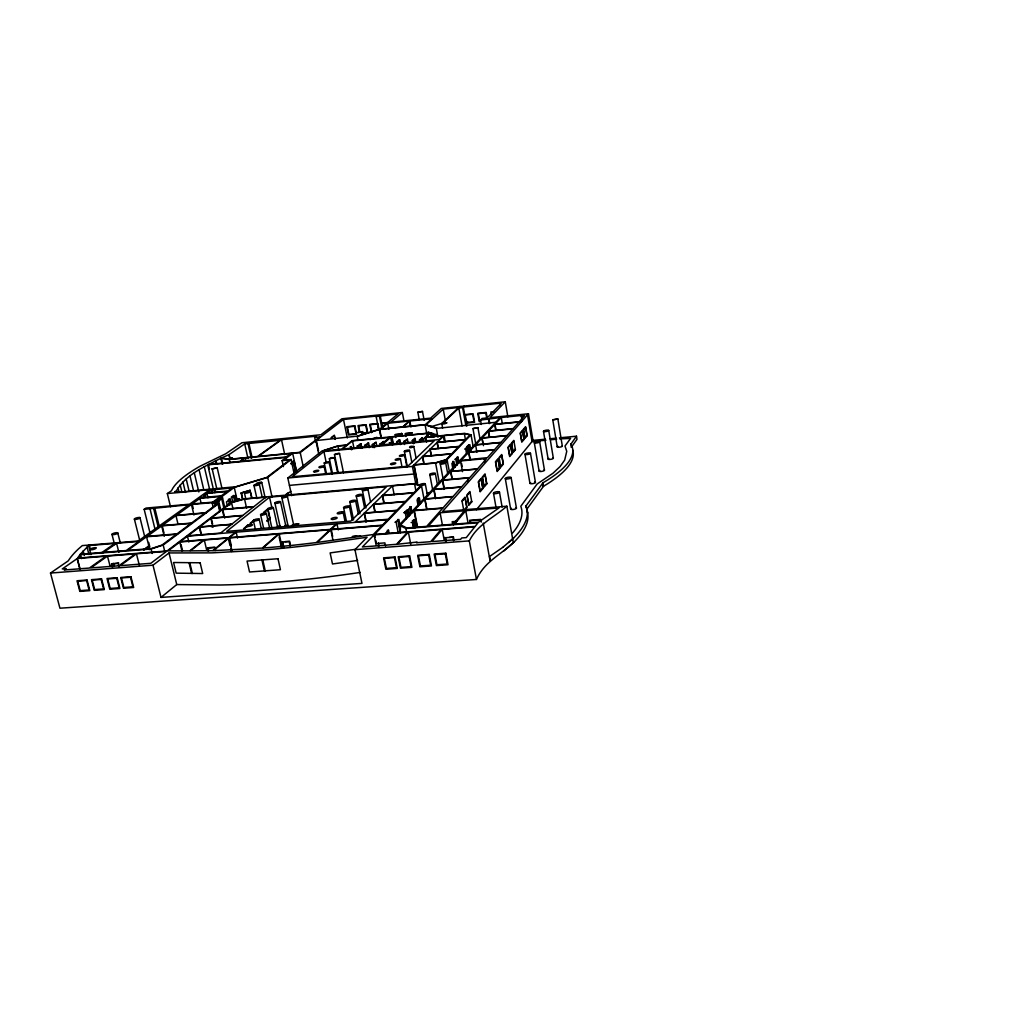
<?xml version="1.0" encoding="UTF-8"?>
<svg xmlns="http://www.w3.org/2000/svg" width="1010" height="1010" viewBox="0 0 1010 1010"><rect width="100%" height="100%" fill="white"/><g stroke="black" fill="none" stroke-linecap="round" stroke-linejoin="round"><path stroke-width="1.5" d="M217.2 467.756L212.176 468.892L217.2 467.756L221.91 488.083M557.873 418.973L552.773 419.819L557.873 418.973L562.317 446.066M477.995 427.773L472.958 428.606L477.919 427.621L479.851 438.151M209.423 469.069L208.363 464.486L239.825 461.418L244.685 457.984L229.283 459.487L220.887 458.275C204.714 466.494 186.105 474.384 176.485 490.658L174.692 491.883L178.265 491.554L177.129 492.324L235.822 486.719L266.678 477.49L289.693 459.929L282.131 460.661L283.419 466.595M413.822 446.496C408.242 449.892 407.99 445.031 413.822 446.496L416.145 458.565M106.732 555.752L89.36 568.049L64.274 569.994L66.243 568.63L62.279 568.933L77.316 558.505L106.088 556.22M219.801 511.653L218.021 504.041L163.191 545.021L151.071 548.998L79.904 554.717L77.606 558.076L167.079 550.955L230.823 502.538L244.344 498.839L415.072 483.588L421.511 485.924L424.187 499.849M422.508 411.487L417.85 412.257L422.458 411.36L424.175 420.261M150.061 533.204L144.165 509.33L188.857 504.722L138.282 540.994L82.29 545.602L78.502 548.897A210.774 56.825 -12.7 0 0 68.289 560.828L50.5 573.061L59.943 608.209L476.455 579.475C484.181 561.888 501.389 554.351 514.393 541.739M526.652 509.494L543.557 486.227A180.79 47.445 -11.2 0 0 572.645 449.942M571.357 447.19L576.988 439.35L576.483 436.206L559.388 437.848M526.513 508.522L526.033 505.909L542.989 482.793A180.904 47.079 -11.1 0 0 570.915 444.173L576.483 436.206M354.965 549.667L367.097 537.257L312.481 544.983A350.672 81.886 -10.9 0 1 260.454 550.21L212.075 552.874L169.023 552.95L153.002 565.196L160.994 597.415L361.971 583.389L354.965 549.667L469.322 540.88C477.452 524.531 493.839 517.574 506.881 506.212L513.32 542.736M512.638 532.914C518.824 525.806 524.455 515.857 520.806 506.275L537.105 484.042L552.988 473.235L560.133 466.494L564.678 460.093L566.749 451.344L564.994 446.016L570.587 438.403L559.78 438.883M476.404 509.734L532.977 440.385L545.413 439.186M445.928 540.817L445.347 537.737L453.427 537.105L449.387 537.421M465.774 510.669L454.538 524.127L478.488 522.195L499.016 507.916L465.774 510.669L468.059 523.054M464.676 510.277L466.961 507.55L465.042 497.16L461.974 500.733L463.918 511.186M463.956 510.277L466.708 506.995L465.042 497.943L462.264 501.162M471.519 501.263L468.817 504.47L467.163 495.455L469.877 492.299M500.846 466.317L503.144 463.577L501.68 455.232L499.357 457.934M515.214 449.197L513.055 451.773L511.641 443.617L513.812 441.092M81.469 558.606L80.32 554.225L88.627 545.577L114.913 543.405M442.191 529.467L431.901 541.575L460.598 539.353L461.721 537.964L466.279 537.61L474.776 526.879L442.191 529.467L444.211 540.123M532.977 440.385L528.47 413.759L442.481 511.565L506.881 506.212M440.095 512.802L428.24 526.235L453.111 524.24L464.373 510.782L440.095 512.802L442.43 525.112M518.963 422.041L513.181 428.581L488.6 431.005L489.408 435.55M519.203 421.763L524.607 415.653L521.261 415.994L521.779 418.961M467.946 481.454L467.718 478.058L442.405 480.318L434.01 489.282L435.764 498.473M484.749 462.138L484.497 458.729L485.04 461.797M521.261 415.994L521.766 415.426L501.238 417.509L494.988 424.187L496.036 430.172M408.381 532.156L397.397 544.238L417.092 542.067L416.474 542.774L430.689 541.676L441.004 529.568L408.381 532.156L410.754 544.238M411.12 522.549L412.509 522.435L415.009 519.721L416.436 527.056M413.948 510.706L400.616 524.935L406.828 527.965L426.687 526.361L442.67 508.295L413.948 510.706L417.193 527.384M414.302 510.328L424.755 499.167L452.884 496.743L443.011 507.916L414.302 510.328L417.547 526.993M424.97 498.927L433.77 489.534L461.406 487.11L453.099 496.503L424.97 498.927L426.687 507.841M444.387 489.042L442.696 480.015L450.649 471.519L452.026 478.929M484.497 458.729L460.535 460.964L450.813 471.342L452.19 478.753M475.672 444.804L481.947 438.113L506.906 435.676L500.973 442.38L475.672 444.804L476.834 452.392M482.086 437.961L488.335 431.283L512.941 428.859L507.033 435.525L482.086 437.961L483.462 445.65M488.6 431.005L494.723 424.465L521.413 421.801M400.566 532.573L399.101 525.162L495.544 422.47M378.485 546.46L378.321 542.951L378.939 545.993M407.623 510.138L404.114 512.726L407.623 510.138L408.823 516.249M385.82 533.078L388.509 530.25L389.102 533.217M394.973 522.334L398.836 519.392L400.566 528.129M412.093 512.764L410.906 506.679L408.558 509.154L409.744 515.264M454.816 459.474L457.972 457.139L459.07 463.085M464.701 449.109L467.554 447.064L468.35 451.419M469.915 450.523L468.855 444.728L466.999 446.685L469.852 444.64L470.912 450.422M481.315 424.452L480.52 420.046L500.101 417.622L495.708 422.294L436.32 428.429L425.096 424.856L379.369 429.477L357.212 436.396L358.045 440.512M507.866 416.764L505.265 401.791L489.976 417.66L528.47 413.759M374.079 534.896L362.388 546.953L396.513 544.314L407.522 532.232L374.079 534.896L376.212 545.387M375.139 537.421L374.521 534.429L421.511 485.924M291.675 495.695L287.825 478.008L412.421 466.431L413.848 465.042L435.588 463.022L447.026 459.601L471.026 434.83L464.638 433.366L425.904 437.178L426.75 441.673M438.378 448.415L437.229 442.317L444.11 435.638L464.36 433.644L465.459 439.678L458.868 446.42L430.172 449.172L431.346 455.358M500.404 406.235L499.887 403.23L501.187 403.445L487.123 417.951L482.086 418.456L480.52 420.046M466.595 422.508L474.031 421.763L472.68 414.226L465.231 414.984L466.595 422.508L467.617 421.498M364.219 513.269L355.28 521.955L388.168 519.241L396.602 510.542L364.219 513.269L366.049 522.246M364.471 513.029L373.321 504.432L405.199 501.692L396.854 510.302L364.471 513.029L365.999 520.491M373.612 504.154L382.323 495.67L413.709 492.93L405.477 501.415L373.612 504.154L375.165 511.868M382.638 495.367L392.423 485.86L414.567 483.891L420.425 486.025L414.012 492.627L382.638 495.367L384.166 502.967M414.087 464.815L422.458 456.672L451.596 453.907L445.978 459.702L435.575 462.807L414.087 464.815L417.584 482.944M422.685 456.457L429.982 449.362L458.691 446.609L451.811 453.692L422.685 456.457L423.821 462.403M430.172 449.172L437.077 442.468L465.383 439.716M443.213 435.727L439.274 439.552L421.523 441.294L425.601 437.456L443.213 435.727L444.059 440.234M430.904 426.712L442.645 423.278L458.818 408.053L462.618 407.661L464.31 406.058M330.75 529.72L317.279 542.433L373.321 534.517L382.045 525.541L330.75 529.72L333.022 540.413M331.179 529.328L336.974 523.849L387.752 519.67L382.424 525.149L331.179 529.328L332.669 536.361M425.904 437.178L430.449 432.911L431.295 437.368M459.828 406.525L441.774 423.405L442.632 428.025M508.775 542.509L513.724 537.926A208.237 61.067 -12.4 0 0 526.122 506.124M513.61 538.027L503.043 547.167M413.317 443.617L412.724 440.549L415.059 438.416L415.64 441.458M413.885 443.554C415.893 440.246 410.502 440.713 412.269 440.6L415.059 438.416M458.679 407.51L443.226 409.113L426.056 424.755L431.409 426.422L430.664 426.624M407.371 439.173L403.722 441.623L405.326 441.458L407.371 439.173L407.964 442.216M399.733 439.918L399.215 439.969C393.988 443.213 397.978 442.847 399.733 439.918L400.629 444.488M283.015 546.574L282.497 541.789L283.785 547.635M405.389 433.606L412.093 432.937L405.389 433.606L405.957 436.535M395.238 434.616L402.308 433.909L395.238 434.616L395.819 437.545M279.164 533.911L262.954 548.039A334.411 78.528 -10.9 0 0 314.918 542.736L316.37 542.547L329.916 529.783L279.164 533.911L282.181 547.508M390.655 437.368L382.121 444.817L420.854 441.357L429.603 433.176L391.994 436.913L390.655 437.368L392.107 444.728M409.391 421.044L402.674 426.914L380.732 429.136L387.739 423.266L409.391 421.044L410.262 425.563M409.82 421.006L403.104 426.864L425.361 424.617L431.8 418.759L409.82 421.006L410.982 427.028M383.623 441.509L381.149 443.642C383.598 443.592 377.74 444.198 380.555 443.706L383.623 441.509L384.217 444.539M376.629 445.284L376.023 442.254L373.523 444.4L374.609 447.392M376.023 442.254L372.21 444.716L374.003 444.349M368.549 442.986L364.509 445.46L366.327 445.284L368.549 442.986L369.471 447.518M404.025 421.296L402.334 412.509L390.794 422.218L430.588 418.14L441.294 408.444L505.265 401.791M294.301 474.397L291.082 459.525L283.444 460.27L292.685 453.288L300.223 452.543L315.915 440.562L357.262 436.156L379.659 429.237L398.091 413.81L376.137 416.6L378.75 429.768M266.956 521.299L270.125 518.66L267.928 508.825L263.686 512.285M360.987 443.731L357.843 445.94C354.523 446.458 361.151 445.814 358.424 445.877L360.987 443.731L361.908 448.263M266.943 520.516L269.809 518.13M351.265 446.584L350.382 446.849L351.265 446.584L351.884 449.601M503.662 551.081L514.279 541.84A208.085 61.534 -12.4 0 0 526.74 509.709L527.674 512.966M160.994 597.415L176.75 584.563L219.662 585.017A349.409 87.921 -11 0 0 360.166 572.43M285.969 495.203L290.817 491.251M352.477 440.827L342.453 449.021L379.848 445.359L389.734 437.469L352.477 440.827L354.055 448.554M243.549 528.697L248.081 525.011M250.114 523.344L254.545 519.733M285.956 494.496L288.342 492.552M243.94 529.101L247.008 526.601M250.493 523.761L254.507 520.491M264.052 512.701L267.89 509.57M228.98 538.002L213.362 550.665L262.234 548.089L278.457 533.974L228.98 538.002L232.098 551.435M229.472 537.61L236.176 532.169L336.153 523.925L330.346 529.391L229.472 537.61L231.378 545.867M376.137 416.6L376.869 416.006L343.501 419.478L316.307 440.259L318.541 450.851M208.211 551.195L207.984 547.723L208.716 550.791M269.556 497.173L226.695 531.374L350.773 521.097L386.489 486.732L269.556 497.173L271.942 507.891M323.92 451.558L292.18 476.77L407.775 466.254L434.249 440.789L323.92 451.558L326.091 461.923M230.154 524.341L231.757 524.203L242.526 515.655L210.875 518.37L212.971 527.308M287.825 478.008L321.938 451.028L338.047 445.839L346.771 444.981L352.023 440.701L430.449 432.911M203.995 539.681L189.703 550.879L168.14 550.867L179.805 542.004L203.49 540.072M204.803 539.618L190.435 550.879L212.706 550.677L228.298 538.052L204.298 540.009L206.76 550.399M331.419 437.936L334.26 435.727L334.878 438.706M331.166 437.683L334.373 435.184L335.244 439.401M291.095 463.148L294.2 461.368L296.523 472.112M290.893 463.918L294.2 461.368M218.021 504.041L213.893 502.488L234.257 487.413L267.7 477.389L291.082 459.525M187.456 536.184L180.31 541.612L228.778 537.661L235.494 532.22L187.456 536.184L188.857 542.029M199.323 527.157L187.999 535.767L220.559 533.078L231.441 524.455L199.323 527.157L201.116 534.719M201.445 534.467L199.652 526.904L222.314 509.671L253.51 506.944L242.88 515.378L211.241 518.092L212.63 524.051M231.555 502.639L222.718 509.368L253.889 506.641L265.832 497.16L244.546 499.066L231.555 502.639L232.969 508.737M314.691 437.368L316.244 436.181L281.5 439.691L258.27 456.406L299.616 452.354L319.955 436.838L314.691 437.368L315.638 441.875M282.131 460.661L286.385 457.454M231.227 497.173L233.55 495.43L234.901 501.313M231.214 503.573L230.179 499.117L226.493 501.907L227.528 506.376M176.422 534.315L161.966 545.097L151.765 548.481L127.601 550.425L146.551 536.79L177.659 534.214M204.828 513.118L191.496 523.066L162.143 525.566L175.967 515.63L206.027 513.017M219.069 500L222.566 498.056L214.991 503.674L214.6 501.97L192.178 503.965L193.238 508.472M214.789 503.687L218.804 500.846M212.807 502.122L220.395 496.516M143.433 549.831L148.697 545.968M143.849 550.096L148.508 546.663L149.253 549.667M136.451 553.796L120.253 565.663L150.818 563.302L166.473 551.409L136.451 553.796L139.443 565.701M111.529 564.135L118.814 563.163L112.16 563.681L111.529 564.135L112.299 567.191M502.967 547.231L489.522 556.523L490.229 560.424M214.133 489.749L232.123 487.855L227.78 491.062L207.542 492.905L211.608 489.989L214.133 489.749L214.827 492.691M161.688 525.894L147.182 536.335L177.028 533.861L191.054 523.395L161.688 525.894L164.239 536.285M191.445 504.482L176.409 515.302L205.27 512.79L216.493 504.419L212.1 502.652L191.445 504.482L193.958 515.024M192.178 503.965L199.955 498.359L222.175 496.352L224.624 506.969M206.936 493.347L203.906 495.519L205.686 495.354L203.376 497.034L200.889 497.69L221.304 495.847L227.2 491.491L206.936 493.347L207.972 497.766M108.133 555.651L90.786 567.936L118.978 565.764L135.201 553.897L107.489 556.106L110.153 566.458M245.291 457.921L240.43 461.368L285.956 456.937L291.789 453.376L245.291 457.921L245.986 460.989M101.177 553.013L115.721 542.85M102.868 552.874L117.387 542.711M221.354 458.048L229.068 454.614L244.698 443.895L280.035 440.335L257.588 456.469L229.523 459.234L221.354 458.048L222.743 464.12M144.165 509.33L145.995 508.08L189.59 504.192L209.853 489.661L167.332 493.562L170.513 506.755M167.332 493.562L171.41 490.797L173.064 487.855A182.532 43.834 -11.4 0 1 200.283 466.115L225.773 453.742L241.92 442.759L320.902 434.767L341.91 418.784L402.334 412.509M337.946 446.092L322.985 450.927L341.733 449.096L346.43 445.258L337.946 446.092L338.855 450.498M370.013 439.653L376.844 437.33M242.463 498.864L241.125 492.981L249.988 490.305L251.932 497.778M241.125 492.981L250.278 490.443M436.951 434.691L432.583 433.744M355.356 549.326L330.131 552.912L332.492 563.984L357.666 560.424M499.887 403.23L463.274 407.03L466.759 426.207M381.679 423.127L389.809 422.294M464.663 414.643L473.071 413.784L474.612 422.294L466.203 423.139M493.688 411.676L490.86 411.966L491.365 414.807M387.991 422.887L382.234 423.468L383.106 427.899M361.529 433.088L367.223 432.52L365.746 425.159L358.613 425.892L359.8 431.762M362.426 433.58L367.791 433.037L366.125 424.718L358.058 425.551L359.181 431.081M494.988 424.187L521.652 421.523M437.229 442.317L465.522 439.565L470.029 434.919L464.36 433.644M287.282 457.366L207.707 464.84L213.4 489.307M550.071 438.744L556.283 438.151M467.554 447.064L466.557 447.152L467.605 452.972M545.918 440.209L532.043 441.534L527.523 414.845M550.538 439.767L556.699 439.173M467.617 452.202L494.547 449.652L500.808 442.557L475.495 444.993L468.855 452.076L470.218 459.588M467.415 452.417L494.357 449.867L487.464 457.644L461.014 460.446L468.653 452.291L470.016 459.802M457.972 457.139L456.949 457.24L458.048 463.173M484.207 459.058L486.403 458.856L477.503 468.918L449.526 471.468M289.428 485.381L413.885 474.018M442.696 480.015L469.839 477.578L477.351 469.082L449.374 471.632L447.026 459.601M230.179 499.117L228.424 499.281L229.788 505.202M467.39 478.424L469.233 478.26L461.633 486.858L434.01 489.282M427.268 492.855L430.323 492.59M427.116 493.095L430.209 492.817M410.906 506.679L409.782 506.78L410.969 512.853M199.652 526.904L231.744 524.203M211.141 526.74L212.15 526.652M294.743 524.089L298.909 523.736M277.498 526.147L280.439 525.894M284.858 525.528L287.812 525.288M292.231 524.922L298.127 524.43M415.009 519.721L413.633 519.834L415.059 527.169M456.899 521.312L452.19 521.703L452.707 524.417M455.712 521.93L452.934 522.157L453.452 524.91M480.192 519.948L470.408 520.743L470.912 523.508M80.32 554.225L101.922 552.495M103.613 552.356L126.199 550.538L138.862 541.448L116.579 543.279L118.89 552.369M399.101 525.162L405.894 528.533L478.071 522.726L475.154 526.412L374.521 534.429M388.509 530.25L387.335 530.351L387.941 533.318M209.373 547.622L214.903 547.18L215.622 550.248M285.35 541.562L289.63 541.221L290.274 544.15M356.795 535.881L352.263 536.613L360.532 535.944M207.492 548.127L214.41 547.572L215.13 550.639M282.043 542.193L289.176 541.625L290.148 546.019M377.879 543.43L384.886 542.875L385.504 545.918M50.5 573.061L153.002 565.196M431.636 426.498L437.014 428.164M343.514 472.781L339.524 453.503L338.514 453.288L334.487 454.487L338.198 472.465M334.499 454.651L339.524 453.503M337.58 472.604L334.462 457.644L331.545 457.681L329.374 458.641L332.517 473.778M329.386 458.805L334.462 457.644M331.886 473.892L328.831 461.633L324.223 462.845L326.457 473.576M324.235 463.009L327.177 462.984L329.361 461.835M526.046 505.922L527.056 509.356M77.316 558.505L80.017 568.781M77.151 558.745L79.853 569.034M83.148 550.879L84.335 555.437M79.904 554.717L80.674 557.634M89.246 545.021L90.408 549.541M88.627 545.577L90.963 554.604M87.011 546.991L88.968 554.54M113.36 563.416L114.13 566.446M112.16 563.681L112.943 566.724M111.971 534.353L114.597 544.617M118.183 563.618L118.953 566.673M117.791 532.99L120.392 543.254M134.38 519.077L139.645 540.148M151.071 548.998L152.169 553.455M148.685 542.383L149.808 546.915M146.551 536.79L149.543 548.885M140.011 517.776L144.859 537.333M154.707 507.765L159.466 527.169M163.191 545.021L164.996 552.407M153.646 508.484L158.418 527.927M149.998 508.813L155.136 529.72M169.023 552.95L176.75 584.563M162.509 527.056L163.961 532.99M181.03 544.554L182.457 550.463M179.805 542.004L181.939 550.854M189.804 562.785L192.38 573.491M189.072 562.785L191.648 573.478M175.967 515.63L178.076 524.379M182.936 481.972L185.436 492.451M180.197 484.939L182.002 492.476M178.038 487.855L179.123 492.4M190.006 475.912L193.503 490.696M186.206 478.955L189.034 490.86M199.084 469.764L203.881 490.229M194.299 472.844L198.806 491.958M199.955 498.359L201.015 502.828M211.608 489.989L212.289 492.918M204.298 466.683L209.739 489.938M212.1 502.652L213.16 507.184M216.014 460.56L216.721 463.615M215.446 460.85L216.153 463.893M221.581 498.132L223.993 508.535M223.059 510.833L224.75 518.168M222.314 509.671L224.018 517.006M212.176 468.892L216.898 489.244M228.639 539.542L230.027 545.514M230.722 548.506L231.416 551.498M218.589 500.859L220.672 509.823M218.514 503.914L219.902 509.898M214.524 489.471L215.206 492.4M232.843 502.323L231.82 497.88L235.292 495.266L236.302 499.685M220.887 458.275L222.276 464.335M229.245 500.392L229.927 503.359M236.176 532.169L237.539 538.077M241.415 493.132L242.754 499.003M229.068 454.614L230.103 459.133M228.98 454.651L230.015 459.184M229.283 459.487L229.977 462.555M234.257 487.413L236.946 499.192M234.143 496.693L234.825 499.634M249.988 490.305L251.641 497.64M262.789 560.007L265.264 570.953M253.396 520.617L255.442 529.669M261.956 560.07L264.431 571.016M244.445 492.943L245.796 498.889M244.546 499.066L246.617 508.194M248.826 442.999L252.134 457.745M248.005 443.567L251.313 458.338M248.018 458.666L244.736 444.047M253.964 485.419L256.931 498.587M260.58 514.746L263.61 528.205M259.216 519.228L261.262 528.28M279.139 536.992L281.474 547.559M261.754 482.527L265.188 497.93M267.637 509.002L271.93 528.243M266.35 513.396L269.683 528.331M259.305 484.181L262.246 497.349M274.897 503.094L280.414 527.977M267.7 477.389L272.144 497.4M273.331 507.664L277.927 528.369M287.358 496.162L293.695 525.124M281.815 497.463L288.191 526.45M280.515 501.781L285.944 526.412M281.5 439.691L284.732 454.55M292.685 453.288L296.788 472.314M293.367 460.686L295.892 472.402M293.304 461.444L295.627 472.2M300.223 452.543L303.366 467.213M336.974 523.849L338.249 529.897M324.071 466.166L325.674 473.766M315.915 440.562L318.781 454.197M343.602 507.639L346.455 521.337M343.097 512.12L345.016 521.349M349.826 501.869L353.576 519.961M349.384 506.262L352.212 519.961M343.501 419.478L347.288 437.949M356.24 495.948L359.913 513.837M355.545 500.518L358.323 514.077M375.745 540.413L376.351 543.418M362.401 490.355A2.878 0.757 -11.5 0 0 366.946 489.888L367.438 489.648A2.878 0.757 -11.5 0 0 365.62 488.79A2.878 0.757 -11.5 0 0 362.401 490.355L365.961 508.005M361.87 494.61L364.61 508.017M350.634 446.647L351.253 449.665M373.321 504.432L374.887 512.158M360.418 443.794L361.327 448.314M367.905 488.991L370.607 502.26M371.781 432.065L370.304 424.692L377.475 423.96L378.649 429.869M371.415 432.684L369.748 424.351L377.854 423.518L378.952 429.086M373.763 444.564L374.369 447.594M372.45 444.501L373.056 447.544M382.323 495.67L383.851 503.283M367.918 443.049L368.839 447.581M379.47 416.259L382.07 429.427M392.423 485.86L394.19 494.824M398.988 522.549L400.465 530.061M379.659 429.237L381.161 436.825M397.688 519.481L400.276 532.598M379.369 429.477L381.187 438.58M396.122 522.233L398.155 532.485M406.942 510.58L408.103 516.514M406.5 510.227L407.699 516.35M391.994 436.913L393.433 444.261M391.564 437.279L393.004 444.64M387.739 423.266L388.913 429.25M405.25 512.638L406.462 518.774M405.894 528.533L406.777 533.027M380.202 415.666L382.5 427.306M404.341 451.281L407.005 464.966M404.593 455.03A2.664 0.656 -10.9 0 1 400.528 456.28A2.664 0.656 -10.9 0 1 400.806 455.081A2.664 0.656 -10.9 0 1 404.593 455.03L406.98 467.314M399.215 439.969L400.099 444.539M413.57 520.365L415.059 527.965M400.44 458.906A2.689 0.669 -11 0 1 396.337 460.169A2.689 0.669 -11 0 1 396.64 458.944A2.689 0.669 -11 0 1 400.44 458.906L401.955 466.633M412.459 520.453L413.936 528.053M412.509 522.435L413.658 528.331M413.848 465.042L417.635 484.699M420.526 503.763L419.365 497.778L417.079 500.19L418.241 506.199M409.53 450.435A2.639 0.644 -10.9 0 1 405.502 451.659A2.639 0.644 -10.9 0 1 405.78 450.485A2.639 0.644 -10.9 0 1 409.53 450.435L411.878 462.593M412.421 466.431L415.931 484.623M418.254 497.88L419.415 503.851M414.567 483.891L416.019 491.39M417.471 498.902L418.632 504.899M403.949 441.408L404.543 444.476M401.475 433.138L402.03 436.042M422.458 456.672L423.884 464.108M425.311 484.042L427.609 495.998M414.605 438.454L415.186 441.509M424.755 499.167L426.75 509.57M435.335 473.513A2.841 0.745 -10.7 0 1 431.043 474.864A2.841 0.745 -10.7 0 1 431.257 473.526A2.841 0.745 -10.7 0 1 435.335 473.513L437.368 484.295M429.982 449.362L431.156 455.548M425.096 424.856L426.839 434.06M445.511 538.38L446.092 541.436M444.779 537.396L445.536 541.297M425.601 437.456L426.46 441.951M433.77 489.534L435.512 498.738M429.755 474.422L432.684 489.837M417.85 412.257L419.238 419.567M436.32 428.429L437.974 437.254M437.077 442.468L438.214 448.566M440.221 463.653L443.062 478.74M453.351 536.727L454.008 540.186M442.405 480.318L444.11 489.358M453.048 537.585L453.629 540.666M433.315 433.53L433.871 436.509M433.088 434.224L433.669 437.305M432.861 434.148L433.441 437.242M433.138 436.724L432.318 433.214L427.861 432.204L431.598 433.429L432.154 436.396M435.588 463.022L439.312 482.767M453.023 469.536L451.899 463.527L453.869 461.469L454.98 467.453M444.11 435.638L445.221 441.648M445.675 462.757A2.765 0.707 -10.6 0 1 441.509 464.07A2.765 0.707 -10.6 0 1 441.673 462.795A2.765 0.707 -10.6 0 1 445.675 462.757L447.645 473.324M470.168 523.016L469.663 520.289L480.722 519.392L481.227 522.132M455.851 459.386L456.949 465.345M469.322 540.88L476.455 579.475M452.985 461.393L454.096 467.377M443.226 409.113L445.423 420.968M452.834 461.557L453.945 467.542M466.772 447.392L467.895 453.528M458.818 408.053L462.075 425.93M465.698 449.008L466.506 453.389M461.583 463.502L462.138 466.557M460.535 460.964L462.504 471.657M471.026 434.83L473.223 446.988M462.618 407.661L465.863 425.551M483.222 523.104L490.027 560.563M468.009 446.584L468.791 450.94M466.923 447.241L468.047 453.376M479.687 421.195L478.336 413.645L485.823 412.875L486.896 418.935M479.295 421.827L477.768 413.305L486.227 412.433L487.237 418.127M481.947 438.113L483.045 444.274M472.958 428.606L475.899 444.905M488.449 419.251L489.231 423.657M499.483 492.16A3.043 0.859 -10.1 0 1 494.988 493.65A3.043 0.859 -10.1 0 1 494.976 492.148A3.043 0.859 -10.1 0 1 499.483 492.16L502.122 507.083M488.335 431.283L489.421 437.355M493.486 493.145L496.15 508.068M505.29 478.538L510.656 509.04M494.723 424.465L495.784 430.449M488.941 418.746L489.711 423.152M501.238 417.509L502.273 423.392M511.11 477.578A2.954 0.808 -10 0 1 506.767 479.005A2.954 0.808 -10 0 1 506.717 477.591A2.954 0.808 -10 0 1 511.11 477.578L516.438 508.093M522.019 416.915L522.524 419.87M524.96 454.21L529.934 483.31M542.989 482.793L543.557 486.227M542.597 483.02L543.178 486.466M534.303 442.658L539.1 471.077M530.477 453.301A2.803 0.732 -9.7 0 1 526.387 454.614A2.803 0.732 -9.7 0 1 526.286 453.364A2.803 0.732 -9.7 0 1 530.477 453.301L535.439 482.414M543.481 431.308L548.114 459.058M539.681 441.774A2.727 0.694 -9.6 0 1 535.717 443.036A2.727 0.694 -9.6 0 1 535.578 441.837A2.727 0.694 -9.6 0 1 539.681 441.774L544.466 470.205M548.733 430.437A2.664 0.656 -9.5 0 1 544.87 431.649A2.664 0.656 -9.5 0 1 544.718 430.525A2.664 0.656 -9.5 0 1 548.733 430.437L553.341 458.199M552.773 419.819L557.23 446.9M570.839 444.009L571.433 447.354M292.647 524.821A2.841 0.77 -12.5 0 1 293.329 525.705A2.841 0.77 -12.5 0 1 289.857 526.74M288.721 526.715A2.841 0.77 -12.5 0 1 288.393 525.995M552.937 457.909A2.651 0.707 -9.4 0 1 552.306 458.957A2.651 0.707 -9.4 0 1 548.784 459.411A2.651 0.707 -9.4 0 1 548.809 458.439M544.062 469.89A2.714 0.745 -9.6 0 1 543.393 470.988A2.714 0.745 -9.6 0 1 539.782 471.455A2.714 0.745 -9.6 0 1 539.832 470.433M562.191 445.902A2.575 0.669 -9.3 0 1 560.941 446.9A2.575 0.669 -9.3 0 1 557.747 447.203A2.575 0.669 -9.3 0 1 557.899 446.306M534.58 481.997A2.79 0.783 -9.7 0 1 534.681 483.096A2.79 0.783 -9.7 0 1 530.793 483.727A2.79 0.783 -9.7 0 1 530.705 482.628M515.567 507.613A2.929 0.859 -10 0 1 515.618 508.851A2.929 0.859 -10 0 1 511.527 509.52A2.929 0.859 -10 0 1 511.477 508.283M232.452 458.01L227.528 459.121L232.452 458.01M446.736 422.849C441.585 425.942 441.231 421.561 446.736 422.849M355.57 500.72L355.394 500.96A2.954 0.783 -11.7 0 1 350.622 502.159A2.954 0.783 -11.7 0 1 351.72 500.619A2.954 0.783 -11.7 0 1 355.57 500.72M362.615 431.611L357.83 432.545L362.615 431.611M471.771 501.819L468.791 505.366L466.885 495.014L469.877 491.529L471.771 501.819M482.957 488.461L480.129 491.832L478.298 481.732L481.139 478.424L482.957 488.461M486.807 483.866L484.042 487.161L482.237 477.149L485.027 473.905L486.807 483.866M499.748 468.413L497.16 471.506L495.443 461.797L498.044 458.755L499.748 468.413M503.359 464.108L500.821 467.15L499.117 457.505L501.68 454.525L503.359 464.108M512.12 453.654L509.684 456.558L508.043 447.114L510.492 444.274L512.12 453.654M515.428 449.715L513.029 452.568L511.413 443.201L513.812 440.41L515.428 449.715M524.064 439.401L521.779 442.127L520.213 432.962L522.498 430.298L524.064 439.401M527.132 435.739L524.897 438.416L523.344 429.326L525.591 426.7L527.132 435.739M482.717 487.918L480.167 490.961L478.576 482.161L481.139 479.169L482.717 487.918M486.58 483.323L484.068 486.302L482.502 477.578L485.015 474.649L486.58 483.323M499.533 467.882L497.185 470.685L495.683 462.214L498.044 459.462L499.533 467.882M511.906 453.137L509.709 455.75L508.283 447.531L510.492 444.955L511.906 453.137M523.862 438.895L521.804 441.357L520.428 433.378L522.498 430.954L523.862 438.895M526.942 435.234L524.91 437.646L523.559 429.73L525.591 427.356L526.942 435.234M422.369 437.683L419.314 440.095L420.867 439.943L422.369 437.683M389.38 442.834L390.138 442.771L389.38 442.834M349.233 506.717L348.867 506.969A2.979 0.808 -11.8 0 1 343.93 507.841A2.979 0.808 -11.8 0 1 346.278 506.174A2.979 0.808 -11.8 0 1 349.233 506.717M354.863 425.879L346.847 426.7L348.538 434.982L356.555 434.174L354.863 425.879M354.497 426.308L347.402 427.028L348.892 434.363L355.987 433.656L354.497 426.308M277.99 558.732L247.046 561.08L249.546 571.988L280.439 569.716L277.99 558.732M87.049 580.005L77.013 580.75L79.815 591.393L89.839 590.661L87.049 580.005M101.581 578.919L91.481 579.664L94.258 590.345L104.346 589.613L101.581 578.919M117.173 577.745L107.01 578.503L109.774 589.221L119.925 588.489L117.173 577.745M130.946 576.723L120.708 577.48L123.447 588.237L133.673 587.492L130.946 576.723M394.998 556.99L383.573 557.848L385.883 569.249L397.284 568.415L394.998 556.99M409.656 555.891L398.155 556.75L400.44 568.188L411.916 567.355L409.656 555.891M429.237 554.427L417.648 555.298L419.895 566.787L431.459 565.941L429.237 554.427M445.839 553.19L434.174 554.061L436.396 565.587L448.036 564.741L445.839 553.19M86.62 580.535L77.732 581.205L80.219 590.623L89.082 589.979L86.62 580.535M101.139 579.45L92.2 580.119L94.662 589.575L103.601 588.918L101.139 579.45M116.731 578.288L107.729 578.957L110.178 588.451L119.167 587.795L116.731 578.288M130.492 577.265L121.44 577.935L123.864 587.454L132.916 586.797L130.492 577.265M394.468 557.57L384.356 558.328L386.388 568.415L396.488 567.683L394.468 557.57M409.113 556.472L398.937 557.23L400.957 567.355L411.12 566.623L409.113 556.472M428.682 555.02L418.43 555.778L420.425 565.953L430.664 565.209L428.682 555.02M445.284 553.783L434.969 554.553L436.926 564.754L447.228 564.009L445.284 553.783M200.132 562.785L173.581 562.507L176.169 573.15L202.694 573.541L200.132 562.785M424.579 483.613L424.011 483.575A2.904 0.77 -10.9 0 0 419.642 484.914A2.904 0.77 -10.9 0 0 423.304 485.116A2.904 0.77 -10.9 0 0 424.579 483.613M261.262 482.3L260.782 482.275A2.727 0.656 -12.4 0 0 256.515 483.512A2.727 0.656 -12.4 0 0 259.595 483.702A2.727 0.656 -12.4 0 0 261.262 482.3M258.812 483.954L258.333 483.929A2.74 0.656 -12.4 0 0 254.04 485.166A2.74 0.656 -12.4 0 0 257.133 485.356A2.74 0.656 -12.4 0 0 258.812 483.954M249.382 491.453L248.902 491.428A2.79 0.682 -12.5 0 0 244.534 492.691A2.79 0.682 -12.5 0 0 247.652 492.905A2.79 0.682 -12.5 0 0 249.382 491.453M239.256 498.915L238.764 498.877A2.828 0.694 -12.7 0 0 234.32 500.177A2.828 0.694 -12.7 0 0 237.464 500.404A2.828 0.694 -12.7 0 0 239.256 498.915M342.478 511.843L341.91 511.805A3.017 0.821 -11.9 0 0 337.264 513.219A3.017 0.821 -11.9 0 0 340.888 513.497A3.017 0.821 -11.9 0 0 342.478 511.843M139.607 517.511L139.14 517.473A2.891 0.694 -13.6 0 0 134.532 518.799A2.891 0.694 -13.6 0 0 137.499 519.077A2.891 0.694 -13.6 0 0 139.607 517.511M117.387 532.712L116.92 532.661A2.992 0.732 -13.9 0 0 112.148 534.05A2.992 0.732 -13.9 0 0 115.153 534.353A2.992 0.732 -13.9 0 0 117.387 532.712M95.723 547.736L95.256 547.673A3.08 0.77 -14.3 0 0 90.307 549.137A3.08 0.77 -14.3 0 0 93.349 549.478A3.08 0.77 -14.3 0 0 95.723 547.736M275.945 503.384A2.891 0.745 -12.4 0 0 280.502 501.97A2.891 0.745 -12.4 0 0 276.664 501.945A2.891 0.745 -12.4 0 0 275.945 503.384M357.401 496.238A2.916 0.77 -11.6 0 0 361.908 494.812A2.916 0.77 -11.6 0 0 357.868 494.799A2.916 0.77 -11.6 0 0 357.401 496.238M332.378 519.456A3.055 0.846 -12 0 0 337.125 517.928A3.055 0.846 -12 0 0 332.947 517.865A3.055 0.846 -12 0 0 332.378 519.456M247.601 526.526A3.03 0.808 -12.8 0 0 252.412 525.011A3.03 0.808 -12.8 0 0 248.46 524.935A3.03 0.808 -12.8 0 0 247.601 526.526M254.457 520.933A2.992 0.783 -12.7 0 0 259.204 519.443A2.992 0.783 -12.7 0 0 255.277 519.38A2.992 0.783 -12.7 0 0 254.457 520.933M268.698 509.305A2.929 0.757 -12.5 0 0 273.306 507.866A2.929 0.757 -12.5 0 0 269.443 507.828A2.929 0.757 -12.5 0 0 268.698 509.305M261.64 515.062A2.967 0.77 -12.6 0 0 266.324 513.598A2.967 0.77 -12.6 0 0 262.423 513.547A2.967 0.77 -12.6 0 0 261.64 515.062M282.863 497.741A2.853 0.72 -12.3 0 0 287.345 496.352A2.853 0.72 -12.3 0 0 283.545 496.339A2.853 0.72 -12.3 0 0 282.863 497.741M443.251 462.34A2.765 0.707 -10.6 0 0 447.392 461.04A2.765 0.707 -10.6 0 0 443.403 461.078A2.765 0.707 -10.6 0 0 443.251 462.34M391.615 464.549A2.714 0.682 -11.1 0 0 395.769 463.262A2.714 0.682 -11.1 0 0 391.93 463.3A2.714 0.682 -11.1 0 0 391.615 464.549M319.918 467.592A2.664 0.644 -11.7 0 0 324.084 466.33A2.664 0.644 -11.7 0 0 320.46 466.367A2.664 0.644 -11.7 0 0 319.918 467.592M314.552 471.973A2.689 0.656 -11.8 0 0 318.769 470.698A2.689 0.656 -11.8 0 0 315.107 470.723A2.689 0.656 -11.8 0 0 314.552 471.973"/></g></svg>
